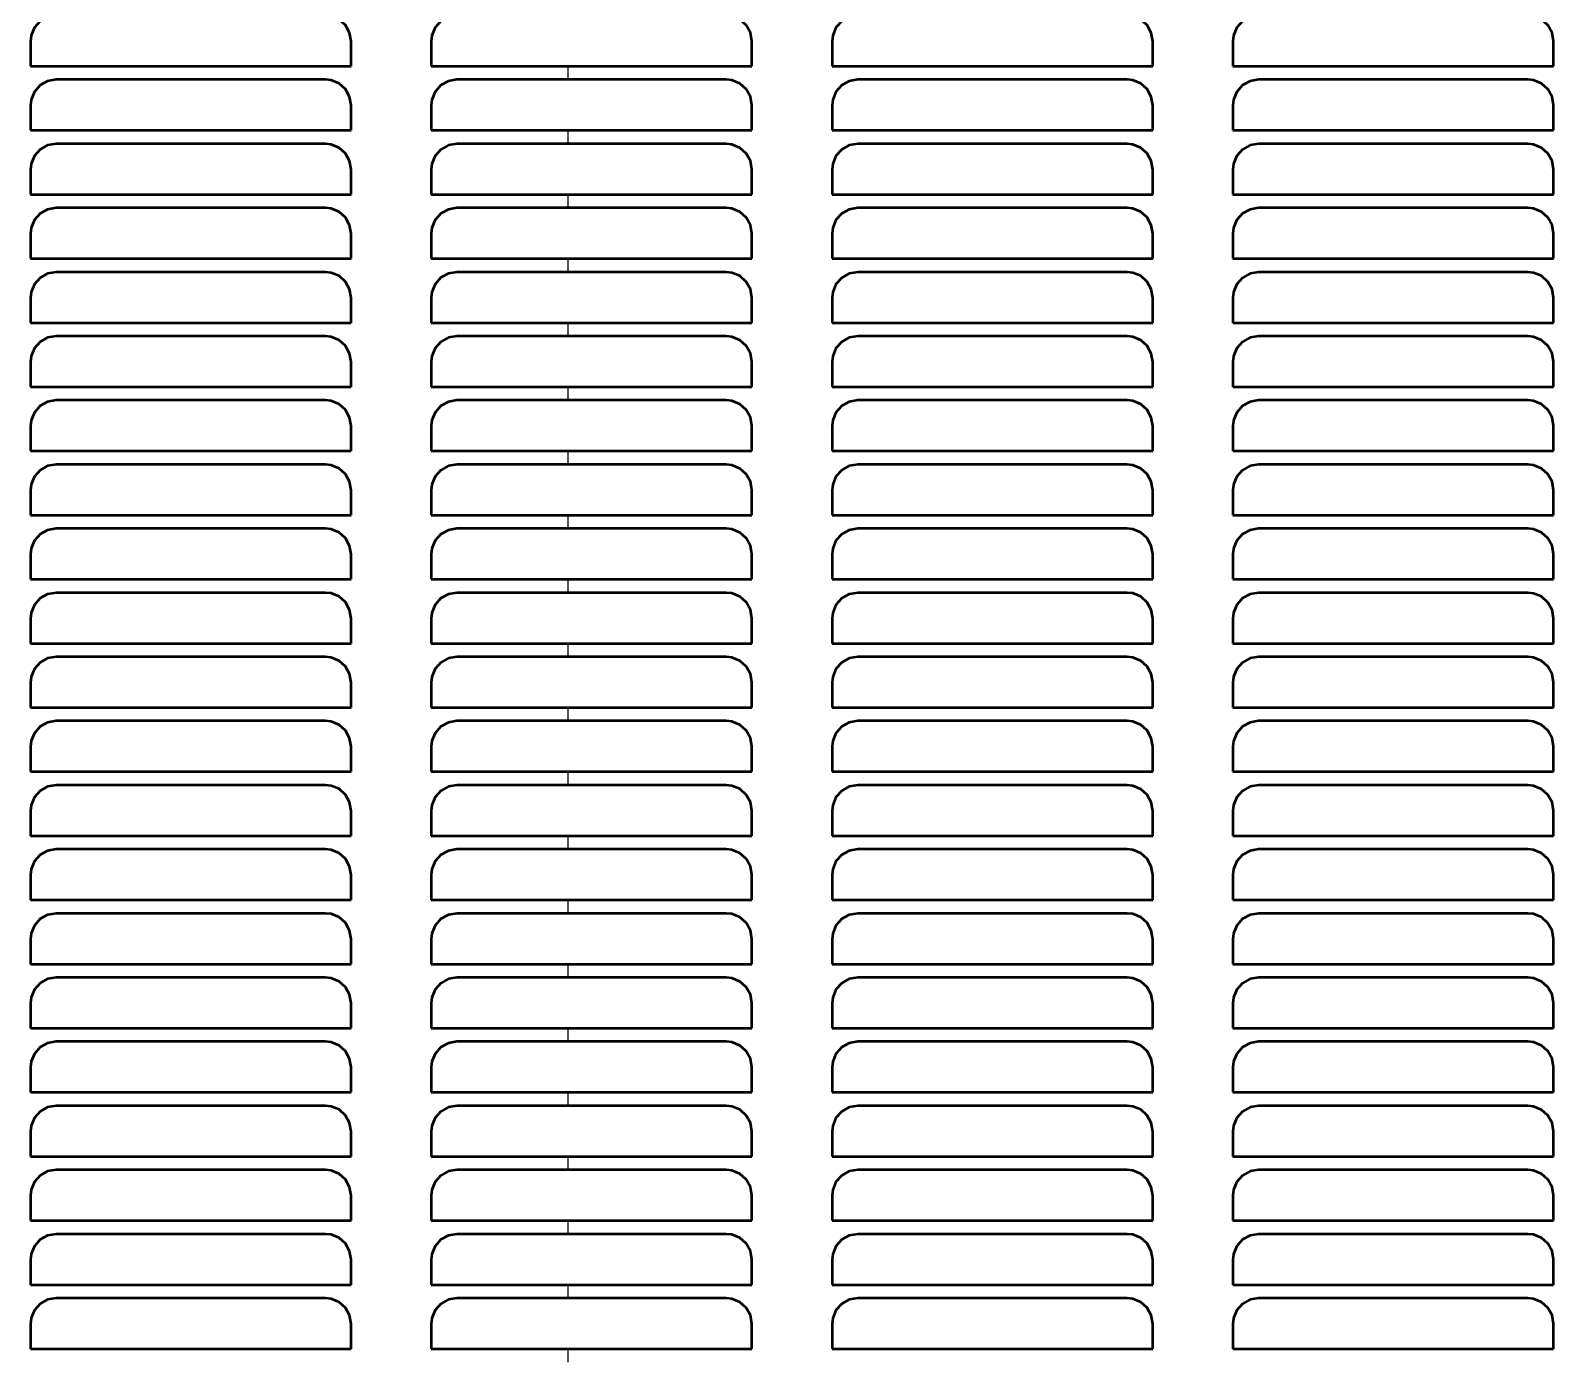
# Model space of a CAD drawing. Header units: inches. Extents: x 0 to 44.8, y 0 to 41.5.
# Drawn here: x 13.81 to 25.69, y 10.3 to 20.63 of the extents above; entities that cross this region are included whole.
import ezdxf

# ---------------------------------------------------------------- set-up
doc = ezdxf.new("R2010")
doc.units = ezdxf.units.IN
doc.header["$MEASUREMENT"] = 0
doc.layers.add('AM_0', color=7, linetype='Continuous', lineweight=50)
doc.layers.add('AM_4', color=3, linetype='Continuous', lineweight=25)

msp = doc.modelspace()

# ---------------------------------------------------------------- linework, layer by layer
at = {"layer": 'AM_0'}
for p, q in [((13.811, 20.55), (13.811, 20.355)), ((16.311, 20.355), (16.311, 20.55)), ((16.936, 20.55), (16.936, 20.355)), ((19.436, 20.355), (19.436, 20.55)), ((20.061, 20.55), (20.061, 20.355)), ((22.561, 20.355), (22.561, 20.55)), ((23.186, 20.55), (23.186, 20.355)), ((25.686, 20.355), (25.686, 20.55)), ((13.811, 20.355), (16.311, 20.355)), ((16.936, 20.355), (19.436, 20.355)), ((20.061, 20.355), (22.561, 20.355)), ((23.186, 20.355), (25.686, 20.355)), ((16.111, 20.25), (14.011, 20.25)), ((19.236, 20.25), (17.136, 20.25)), ((22.361, 20.25), (20.261, 20.25)), ((25.486, 20.25), (23.386, 20.25)), ((13.811, 20.05), (13.811, 19.855)), ((16.311, 19.855), (16.311, 20.05)), ((16.936, 20.05), (16.936, 19.855)), ((19.436, 19.855), (19.436, 20.05)), ((20.061, 20.05), (20.061, 19.855)), ((22.561, 19.855), (22.561, 20.05)), ((23.186, 20.05), (23.186, 19.855)), ((25.686, 19.855), (25.686, 20.05)), ((13.811, 19.855), (16.311, 19.855)), ((16.936, 19.855), (19.436, 19.855)), ((20.061, 19.855), (22.561, 19.855)), ((23.186, 19.855), (25.686, 19.855)), ((16.111, 19.75), (14.011, 19.75)), ((19.236, 19.75), (17.136, 19.75)), ((22.361, 19.75), (20.261, 19.75)), ((25.486, 19.75), (23.386, 19.75)), ((13.811, 19.55), (13.811, 19.355)), ((16.311, 19.355), (16.311, 19.55)), ((16.936, 19.55), (16.936, 19.355)), ((19.436, 19.355), (19.436, 19.55)), ((20.061, 19.55), (20.061, 19.355)), ((22.561, 19.355), (22.561, 19.55)), ((23.186, 19.55), (23.186, 19.355)), ((25.686, 19.355), (25.686, 19.55)), ((13.811, 19.355), (16.311, 19.355)), ((16.111, 19.25), (14.011, 19.25)), ((16.936, 19.355), (19.436, 19.355)), ((19.236, 19.25), (17.136, 19.25)), ((20.061, 19.355), (22.561, 19.355)), ((22.361, 19.25), (20.261, 19.25)), ((23.186, 19.355), (25.686, 19.355)), ((25.486, 19.25), (23.386, 19.25)), ((13.811, 19.05), (13.811, 18.855)), ((16.311, 18.855), (16.311, 19.05)), ((16.936, 19.05), (16.936, 18.855)), ((19.436, 18.855), (19.436, 19.05)), ((20.061, 19.05), (20.061, 18.855)), ((22.561, 18.855), (22.561, 19.05)), ((23.186, 19.05), (23.186, 18.855)), ((25.686, 18.855), (25.686, 19.05)), ((13.811, 18.855), (16.311, 18.855)), ((16.936, 18.855), (19.436, 18.855)), ((20.061, 18.855), (22.561, 18.855)), ((23.186, 18.855), (25.686, 18.855)), ((16.111, 18.75), (14.011, 18.75)), ((19.236, 18.75), (17.136, 18.75)), ((22.361, 18.75), (20.261, 18.75)), ((25.486, 18.75), (23.386, 18.75)), ((13.811, 18.55), (13.811, 18.355)), ((16.311, 18.355), (16.311, 18.55)), ((16.936, 18.55), (16.936, 18.355)), ((19.436, 18.355), (19.436, 18.55)), ((20.061, 18.55), (20.061, 18.355)), ((22.561, 18.355), (22.561, 18.55)), ((23.186, 18.55), (23.186, 18.355)), ((25.686, 18.355), (25.686, 18.55)), ((13.811, 18.355), (16.311, 18.355)), ((16.936, 18.355), (19.436, 18.355)), ((20.061, 18.355), (22.561, 18.355)), ((23.186, 18.355), (25.686, 18.355)), ((16.111, 18.25), (14.011, 18.25)), ((19.236, 18.25), (17.136, 18.25)), ((22.361, 18.25), (20.261, 18.25)), ((25.486, 18.25), (23.386, 18.25)), ((13.811, 18.05), (13.811, 17.855)), ((16.311, 17.855), (16.311, 18.05)), ((16.936, 18.05), (16.936, 17.855)), ((19.436, 17.855), (19.436, 18.05)), ((20.061, 18.05), (20.061, 17.855)), ((22.561, 17.855), (22.561, 18.05)), ((23.186, 18.05), (23.186, 17.855)), ((25.686, 17.855), (25.686, 18.05)), ((13.811, 17.855), (16.311, 17.855)), ((16.936, 17.855), (19.436, 17.855)), ((20.061, 17.855), (22.561, 17.855)), ((23.186, 17.855), (25.686, 17.855)), ((16.111, 17.75), (14.011, 17.75)), ((19.236, 17.75), (17.136, 17.75)), ((22.361, 17.75), (20.261, 17.75)), ((25.486, 17.75), (23.386, 17.75)), ((13.811, 17.55), (13.811, 17.355)), ((16.311, 17.355), (16.311, 17.55)), ((16.936, 17.55), (16.936, 17.355)), ((19.436, 17.355), (19.436, 17.55)), ((20.061, 17.55), (20.061, 17.355)), ((22.561, 17.355), (22.561, 17.55)), ((23.186, 17.55), (23.186, 17.355)), ((25.686, 17.355), (25.686, 17.55)), ((13.811, 17.355), (16.311, 17.355)), ((16.936, 17.355), (19.436, 17.355)), ((20.061, 17.355), (22.561, 17.355)), ((23.186, 17.355), (25.686, 17.355)), ((16.111, 17.25), (14.011, 17.25)), ((19.236, 17.25), (17.136, 17.25)), ((22.361, 17.25), (20.261, 17.25)), ((25.486, 17.25), (23.386, 17.25)), ((13.811, 17.05), (13.811, 16.855)), ((16.311, 16.855), (16.311, 17.05)), ((16.936, 17.05), (16.936, 16.855)), ((19.436, 16.855), (19.436, 17.05)), ((20.061, 17.05), (20.061, 16.855)), ((22.561, 16.855), (22.561, 17.05)), ((23.186, 17.05), (23.186, 16.855)), ((25.686, 16.855), (25.686, 17.05)), ((13.811, 16.855), (16.311, 16.855)), ((16.111, 16.75), (14.011, 16.75)), ((16.936, 16.855), (19.436, 16.855)), ((19.236, 16.75), (17.136, 16.75)), ((20.061, 16.855), (22.561, 16.855)), ((22.361, 16.75), (20.261, 16.75)), ((23.186, 16.855), (25.686, 16.855)), ((25.486, 16.75), (23.386, 16.75)), ((13.811, 16.55), (13.811, 16.355)), ((16.311, 16.355), (16.311, 16.55)), ((16.936, 16.55), (16.936, 16.355)), ((19.436, 16.355), (19.436, 16.55)), ((20.061, 16.55), (20.061, 16.355)), ((22.561, 16.355), (22.561, 16.55)), ((23.186, 16.55), (23.186, 16.355)), ((25.686, 16.355), (25.686, 16.55)), ((13.811, 16.355), (16.311, 16.355)), ((16.936, 16.355), (19.436, 16.355)), ((20.061, 16.355), (22.561, 16.355)), ((23.186, 16.355), (25.686, 16.355)), ((16.111, 16.25), (14.011, 16.25)), ((19.236, 16.25), (17.136, 16.25)), ((22.361, 16.25), (20.261, 16.25)), ((25.486, 16.25), (23.386, 16.25)), ((13.811, 16.05), (13.811, 15.855)), ((16.311, 15.855), (16.311, 16.05)), ((16.936, 16.05), (16.936, 15.855)), ((19.436, 15.855), (19.436, 16.05)), ((20.061, 16.05), (20.061, 15.855)), ((22.561, 15.855), (22.561, 16.05)), ((23.186, 16.05), (23.186, 15.855)), ((25.686, 15.855), (25.686, 16.05)), ((13.811, 15.855), (16.311, 15.855)), ((16.936, 15.855), (19.436, 15.855)), ((20.061, 15.855), (22.561, 15.855)), ((23.186, 15.855), (25.686, 15.855)), ((16.111, 15.75), (14.011, 15.75)), ((19.236, 15.75), (17.136, 15.75)), ((22.361, 15.75), (20.261, 15.75)), ((25.486, 15.75), (23.386, 15.75)), ((13.811, 15.55), (13.811, 15.355)), ((16.311, 15.355), (16.311, 15.55)), ((16.936, 15.55), (16.936, 15.355)), ((19.436, 15.355), (19.436, 15.55)), ((20.061, 15.55), (20.061, 15.355)), ((22.561, 15.355), (22.561, 15.55)), ((23.186, 15.55), (23.186, 15.355)), ((25.686, 15.355), (25.686, 15.55)), ((13.811, 15.355), (16.311, 15.355)), ((16.936, 15.355), (19.436, 15.355)), ((20.061, 15.355), (22.561, 15.355)), ((23.186, 15.355), (25.686, 15.355)), ((16.111, 15.25), (14.011, 15.25)), ((19.236, 15.25), (17.136, 15.25)), ((22.361, 15.25), (20.261, 15.25)), ((25.486, 15.25), (23.386, 15.25)), ((13.811, 15.05), (13.811, 14.855)), ((16.311, 14.855), (16.311, 15.05)), ((16.936, 15.05), (16.936, 14.855)), ((19.436, 14.855), (19.436, 15.05)), ((20.061, 15.05), (20.061, 14.855)), ((22.561, 14.855), (22.561, 15.05)), ((23.186, 15.05), (23.186, 14.855)), ((25.686, 14.855), (25.686, 15.05)), ((13.811, 14.855), (16.311, 14.855)), ((16.936, 14.855), (19.436, 14.855)), ((20.061, 14.855), (22.561, 14.855)), ((23.186, 14.855), (25.686, 14.855)), ((16.111, 14.75), (14.011, 14.75)), ((19.236, 14.75), (17.136, 14.75)), ((22.361, 14.75), (20.261, 14.75)), ((25.486, 14.75), (23.386, 14.75)), ((13.811, 14.55), (13.811, 14.355)), ((16.311, 14.355), (16.311, 14.55)), ((16.936, 14.55), (16.936, 14.355)), ((19.436, 14.355), (19.436, 14.55)), ((20.061, 14.55), (20.061, 14.355)), ((22.561, 14.355), (22.561, 14.55)), ((23.186, 14.55), (23.186, 14.355)), ((25.686, 14.355), (25.686, 14.55)), ((13.811, 14.355), (16.311, 14.355)), ((16.111, 14.25), (14.011, 14.25)), ((16.936, 14.355), (19.436, 14.355)), ((19.236, 14.25), (17.136, 14.25)), ((20.061, 14.355), (22.561, 14.355)), ((22.361, 14.25), (20.261, 14.25)), ((23.186, 14.355), (25.686, 14.355)), ((25.486, 14.25), (23.386, 14.25)), ((13.811, 14.05), (13.811, 13.855)), ((16.311, 13.855), (16.311, 14.05)), ((16.936, 14.05), (16.936, 13.855)), ((19.436, 13.855), (19.436, 14.05)), ((20.061, 14.05), (20.061, 13.855)), ((22.561, 13.855), (22.561, 14.05)), ((23.186, 14.05), (23.186, 13.855)), ((25.686, 13.855), (25.686, 14.05)), ((13.811, 13.855), (16.311, 13.855)), ((16.936, 13.855), (19.436, 13.855)), ((20.061, 13.855), (22.561, 13.855)), ((23.186, 13.855), (25.686, 13.855)), ((16.111, 13.75), (14.011, 13.75)), ((19.236, 13.75), (17.136, 13.75)), ((22.361, 13.75), (20.261, 13.75)), ((25.486, 13.75), (23.386, 13.75)), ((13.811, 13.55), (13.811, 13.355)), ((16.311, 13.355), (16.311, 13.55)), ((16.936, 13.55), (16.936, 13.355)), ((19.436, 13.355), (19.436, 13.55)), ((20.061, 13.55), (20.061, 13.355)), ((22.561, 13.355), (22.561, 13.55)), ((23.186, 13.55), (23.186, 13.355)), ((25.686, 13.355), (25.686, 13.55)), ((13.811, 13.355), (16.311, 13.355)), ((16.936, 13.355), (19.436, 13.355)), ((20.061, 13.355), (22.561, 13.355)), ((23.186, 13.355), (25.686, 13.355)), ((16.111, 13.25), (14.011, 13.25)), ((19.236, 13.25), (17.136, 13.25)), ((22.361, 13.25), (20.261, 13.25)), ((25.486, 13.25), (23.386, 13.25)), ((13.811, 13.05), (13.811, 12.855)), ((16.311, 12.855), (16.311, 13.05)), ((16.936, 13.05), (16.936, 12.855)), ((19.436, 12.855), (19.436, 13.05)), ((20.061, 13.05), (20.061, 12.855)), ((22.561, 12.855), (22.561, 13.05)), ((23.186, 13.05), (23.186, 12.855)), ((25.686, 12.855), (25.686, 13.05)), ((13.811, 12.855), (16.311, 12.855)), ((16.936, 12.855), (19.436, 12.855)), ((20.061, 12.855), (22.561, 12.855)), ((23.186, 12.855), (25.686, 12.855)), ((16.111, 12.75), (14.011, 12.75)), ((19.236, 12.75), (17.136, 12.75)), ((22.361, 12.75), (20.261, 12.75)), ((25.486, 12.75), (23.386, 12.75)), ((13.811, 12.55), (13.811, 12.355)), ((16.311, 12.355), (16.311, 12.55)), ((16.936, 12.55), (16.936, 12.355)), ((19.436, 12.355), (19.436, 12.55)), ((20.061, 12.55), (20.061, 12.355)), ((22.561, 12.355), (22.561, 12.55)), ((23.186, 12.55), (23.186, 12.355)), ((25.686, 12.355), (25.686, 12.55)), ((13.811, 12.355), (16.311, 12.355)), ((16.936, 12.355), (19.436, 12.355)), ((20.061, 12.355), (22.561, 12.355)), ((23.186, 12.355), (25.686, 12.355)), ((16.111, 12.25), (14.011, 12.25)), ((19.236, 12.25), (17.136, 12.25)), ((22.361, 12.25), (20.261, 12.25)), ((25.486, 12.25), (23.386, 12.25)), ((13.811, 12.05), (13.811, 11.855)), ((16.311, 11.855), (16.311, 12.05)), ((16.936, 12.05), (16.936, 11.855)), ((19.436, 11.855), (19.436, 12.05)), ((20.061, 12.05), (20.061, 11.855)), ((22.561, 11.855), (22.561, 12.05)), ((23.186, 12.05), (23.186, 11.855)), ((25.686, 11.855), (25.686, 12.05)), ((13.811, 11.855), (16.311, 11.855)), ((16.936, 11.855), (19.436, 11.855)), ((20.061, 11.855), (22.561, 11.855)), ((23.186, 11.855), (25.686, 11.855)), ((16.111, 11.75), (14.011, 11.75)), ((19.236, 11.75), (17.136, 11.75)), ((22.361, 11.75), (20.261, 11.75)), ((25.486, 11.75), (23.386, 11.75)), ((13.811, 11.55), (13.811, 11.355)), ((16.311, 11.355), (16.311, 11.55)), ((16.936, 11.55), (16.936, 11.355)), ((19.436, 11.355), (19.436, 11.55)), ((20.061, 11.55), (20.061, 11.355)), ((22.561, 11.355), (22.561, 11.55)), ((23.186, 11.55), (23.186, 11.355)), ((25.686, 11.355), (25.686, 11.55)), ((13.811, 11.355), (16.311, 11.355)), ((16.936, 11.355), (19.436, 11.355)), ((20.061, 11.355), (22.561, 11.355)), ((23.186, 11.355), (25.686, 11.355)), ((16.111, 11.25), (14.011, 11.25)), ((19.236, 11.25), (17.136, 11.25)), ((22.361, 11.25), (20.261, 11.25)), ((25.486, 11.25), (23.386, 11.25)), ((13.811, 11.05), (13.811, 10.855)), ((16.311, 10.855), (16.311, 11.05)), ((16.936, 11.05), (16.936, 10.855)), ((19.436, 10.855), (19.436, 11.05)), ((20.061, 11.05), (20.061, 10.855)), ((22.561, 10.855), (22.561, 11.05)), ((23.186, 11.05), (23.186, 10.855)), ((25.686, 10.855), (25.686, 11.05)), ((13.811, 10.855), (16.311, 10.855)), ((16.936, 10.855), (19.436, 10.855)), ((20.061, 10.855), (22.561, 10.855)), ((23.186, 10.855), (25.686, 10.855)), ((16.111, 10.75), (14.011, 10.75)), ((19.236, 10.75), (17.136, 10.75)), ((22.361, 10.75), (20.261, 10.75)), ((25.486, 10.75), (23.386, 10.75)), ((13.811, 10.55), (13.811, 10.355)), ((16.311, 10.355), (16.311, 10.55)), ((16.936, 10.55), (16.936, 10.355)), ((19.436, 10.355), (19.436, 10.55)), ((20.061, 10.55), (20.061, 10.355)), ((22.561, 10.355), (22.561, 10.55)), ((23.186, 10.55), (23.186, 10.355)), ((25.686, 10.355), (25.686, 10.55)), ((13.811, 10.355), (16.311, 10.355)), ((16.936, 10.355), (19.436, 10.355)), ((20.061, 10.355), (22.561, 10.355)), ((23.186, 10.355), (25.686, 10.355))]:
    msp.add_line(p, q, dxfattribs=at)
for points in [[(14.011, 20.75), (13.94477, 20.73872), (13.88601, 20.70613), (13.84135, 20.65593), (13.81585, 20.59379), (13.811, 20.55)], [(16.311, 20.55), (16.29973, 20.6162), (16.26718, 20.67493), (16.21703, 20.71958), (16.15492, 20.74512), (16.111, 20.75)], [(17.136, 20.75), (17.0698, 20.73873), (17.01106, 20.70617), (16.96641, 20.65601), (16.94088, 20.5939), (16.936, 20.55)], [(19.436, 20.55), (19.42473, 20.6162), (19.39218, 20.67493), (19.34203, 20.71958), (19.27992, 20.74512), (19.236, 20.75)], [(20.261, 20.75), (20.19479, 20.73872), (20.13605, 20.70616), (20.09139, 20.65599), (20.06587, 20.59387), (20.061, 20.55)], [(22.561, 20.55), (22.54974, 20.61617), (22.51723, 20.67487), (22.46712, 20.71952), (22.40504, 20.74509), (22.361, 20.75)], [(23.386, 20.75), (23.31975, 20.73871), (23.26097, 20.7061), (23.21632, 20.65587), (23.19084, 20.59372), (23.186, 20.55)], [(25.686, 20.55), (25.67476, 20.6161), (25.64233, 20.67474), (25.59233, 20.71939), (25.53029, 20.74503), (25.486, 20.75)], [(14.011, 20.25), (13.94477, 20.23872), (13.88601, 20.20613), (13.84135, 20.15593), (13.81585, 20.09379), (13.811, 20.05)], [(16.311, 20.05), (16.29973, 20.1162), (16.26718, 20.17493), (16.21703, 20.21958), (16.15492, 20.24512), (16.111, 20.25)], [(17.136, 20.25), (17.0698, 20.23873), (17.01106, 20.20617), (16.96641, 20.15601), (16.94088, 20.0939), (16.936, 20.05)], [(19.436, 20.05), (19.42473, 20.1162), (19.39218, 20.17493), (19.34203, 20.21958), (19.27992, 20.24512), (19.236, 20.25)], [(20.261, 20.25), (20.19479, 20.23872), (20.13605, 20.20616), (20.09139, 20.15599), (20.06587, 20.09387), (20.061, 20.05)], [(22.561, 20.05), (22.54974, 20.11617), (22.51723, 20.17487), (22.46712, 20.21952), (22.40504, 20.24509), (22.361, 20.25)], [(23.386, 20.25), (23.31975, 20.23871), (23.26097, 20.2061), (23.21632, 20.15587), (23.19084, 20.09372), (23.186, 20.05)], [(25.686, 20.05), (25.67476, 20.1161), (25.64233, 20.17474), (25.59233, 20.21939), (25.53029, 20.24503), (25.486, 20.25)], [(14.011, 19.75), (13.94477, 19.73872), (13.88601, 19.70613), (13.84135, 19.65593), (13.81585, 19.59379), (13.811, 19.55)], [(16.311, 19.55), (16.29973, 19.6162), (16.26718, 19.67493), (16.21703, 19.71958), (16.15492, 19.74512), (16.111, 19.75)], [(17.136, 19.75), (17.0698, 19.73873), (17.01106, 19.70617), (16.96641, 19.65601), (16.94088, 19.5939), (16.936, 19.55)], [(19.436, 19.55), (19.42473, 19.6162), (19.39218, 19.67493), (19.34203, 19.71958), (19.27992, 19.74512), (19.236, 19.75)], [(20.261, 19.75), (20.19479, 19.73872), (20.13605, 19.70616), (20.09139, 19.65599), (20.06587, 19.59387), (20.061, 19.55)], [(22.561, 19.55), (22.54974, 19.61617), (22.51723, 19.67487), (22.46712, 19.71952), (22.40504, 19.74509), (22.361, 19.75)], [(23.386, 19.75), (23.31975, 19.73871), (23.26097, 19.7061), (23.21632, 19.65587), (23.19084, 19.59372), (23.186, 19.55)], [(25.686, 19.55), (25.67476, 19.6161), (25.64233, 19.67474), (25.59233, 19.71939), (25.53029, 19.74503), (25.486, 19.75)], [(14.011, 19.25), (13.94477, 19.23872), (13.88601, 19.20613), (13.84135, 19.15593), (13.81585, 19.09379), (13.811, 19.05)], [(16.311, 19.05), (16.29973, 19.1162), (16.26718, 19.17493), (16.21703, 19.21958), (16.15492, 19.24512), (16.111, 19.25)], [(17.136, 19.25), (17.0698, 19.23873), (17.01106, 19.20617), (16.96641, 19.15601), (16.94088, 19.0939), (16.936, 19.05)], [(19.436, 19.05), (19.42473, 19.1162), (19.39218, 19.17493), (19.34203, 19.21958), (19.27992, 19.24512), (19.236, 19.25)], [(20.261, 19.25), (20.19479, 19.23872), (20.13605, 19.20616), (20.09139, 19.15599), (20.06587, 19.09387), (20.061, 19.05)], [(22.561, 19.05), (22.54974, 19.11617), (22.51723, 19.17487), (22.46712, 19.21952), (22.40504, 19.24509), (22.361, 19.25)], [(23.386, 19.25), (23.31975, 19.23871), (23.26097, 19.2061), (23.21632, 19.15587), (23.19084, 19.09372), (23.186, 19.05)], [(25.686, 19.05), (25.67476, 19.1161), (25.64233, 19.17474), (25.59233, 19.21939), (25.53029, 19.24503), (25.486, 19.25)], [(14.011, 18.75), (13.94477, 18.73872), (13.88601, 18.70613), (13.84135, 18.65593), (13.81585, 18.59379), (13.811, 18.55)], [(16.311, 18.55), (16.29973, 18.6162), (16.26718, 18.67493), (16.21703, 18.71958), (16.15492, 18.74512), (16.111, 18.75)], [(17.136, 18.75), (17.0698, 18.73873), (17.01106, 18.70617), (16.96641, 18.65601), (16.94088, 18.5939), (16.936, 18.55)], [(19.436, 18.55), (19.42473, 18.6162), (19.39218, 18.67493), (19.34203, 18.71958), (19.27992, 18.74512), (19.236, 18.75)], [(20.261, 18.75), (20.19479, 18.73872), (20.13605, 18.70616), (20.09139, 18.65599), (20.06587, 18.59387), (20.061, 18.55)], [(22.561, 18.55), (22.54974, 18.61617), (22.51723, 18.67487), (22.46712, 18.71952), (22.40504, 18.74509), (22.361, 18.75)], [(23.386, 18.75), (23.31975, 18.73871), (23.26097, 18.7061), (23.21632, 18.65587), (23.19084, 18.59372), (23.186, 18.55)], [(25.686, 18.55), (25.67476, 18.6161), (25.64233, 18.67474), (25.59233, 18.71939), (25.53029, 18.74503), (25.486, 18.75)], [(14.011, 18.25), (13.94477, 18.23872), (13.88601, 18.20613), (13.84135, 18.15593), (13.81585, 18.09379), (13.811, 18.05)], [(16.311, 18.05), (16.29973, 18.1162), (16.26718, 18.17493), (16.21703, 18.21958), (16.15492, 18.24512), (16.111, 18.25)], [(17.136, 18.25), (17.0698, 18.23873), (17.01106, 18.20617), (16.96641, 18.15601), (16.94088, 18.0939), (16.936, 18.05)], [(19.436, 18.05), (19.42473, 18.1162), (19.39218, 18.17493), (19.34203, 18.21958), (19.27992, 18.24512), (19.236, 18.25)], [(20.261, 18.25), (20.19479, 18.23872), (20.13605, 18.20616), (20.09139, 18.15599), (20.06587, 18.09387), (20.061, 18.05)], [(22.561, 18.05), (22.54974, 18.11617), (22.51723, 18.17487), (22.46712, 18.21952), (22.40504, 18.24509), (22.361, 18.25)], [(23.386, 18.25), (23.31975, 18.23871), (23.26097, 18.2061), (23.21632, 18.15587), (23.19084, 18.09372), (23.186, 18.05)], [(25.686, 18.05), (25.67476, 18.1161), (25.64233, 18.17474), (25.59233, 18.21939), (25.53029, 18.24503), (25.486, 18.25)], [(14.011, 17.75), (13.94477, 17.73872), (13.88601, 17.70613), (13.84135, 17.65593), (13.81585, 17.59379), (13.811, 17.55)], [(16.311, 17.55), (16.29973, 17.6162), (16.26718, 17.67493), (16.21703, 17.71958), (16.15492, 17.74512), (16.111, 17.75)], [(17.136, 17.75), (17.0698, 17.73873), (17.01106, 17.70617), (16.96641, 17.65601), (16.94088, 17.5939), (16.936, 17.55)], [(19.436, 17.55), (19.42473, 17.6162), (19.39218, 17.67493), (19.34203, 17.71958), (19.27992, 17.74512), (19.236, 17.75)], [(20.261, 17.75), (20.19479, 17.73872), (20.13605, 17.70616), (20.09139, 17.65599), (20.06587, 17.59387), (20.061, 17.55)], [(22.561, 17.55), (22.54974, 17.61617), (22.51723, 17.67487), (22.46712, 17.71952), (22.40504, 17.74509), (22.361, 17.75)], [(23.386, 17.75), (23.31975, 17.73871), (23.26097, 17.7061), (23.21632, 17.65587), (23.19084, 17.59372), (23.186, 17.55)], [(25.686, 17.55), (25.67476, 17.6161), (25.64233, 17.67474), (25.59233, 17.71939), (25.53029, 17.74503), (25.486, 17.75)], [(14.011, 17.25), (13.94477, 17.23872), (13.88601, 17.20613), (13.84135, 17.15593), (13.81585, 17.09379), (13.811, 17.05)], [(16.311, 17.05), (16.29973, 17.1162), (16.26718, 17.17493), (16.21703, 17.21958), (16.15492, 17.24512), (16.111, 17.25)], [(17.136, 17.25), (17.0698, 17.23873), (17.01106, 17.20617), (16.96641, 17.15601), (16.94088, 17.0939), (16.936, 17.05)], [(19.436, 17.05), (19.42473, 17.1162), (19.39218, 17.17493), (19.34203, 17.21958), (19.27992, 17.24512), (19.236, 17.25)], [(20.261, 17.25), (20.19479, 17.23872), (20.13605, 17.20616), (20.09139, 17.15599), (20.06587, 17.09387), (20.061, 17.05)], [(22.561, 17.05), (22.54974, 17.11617), (22.51723, 17.17487), (22.46712, 17.21952), (22.40504, 17.24509), (22.361, 17.25)], [(23.386, 17.25), (23.31975, 17.23871), (23.26097, 17.2061), (23.21632, 17.15587), (23.19084, 17.09372), (23.186, 17.05)], [(25.686, 17.05), (25.67476, 17.1161), (25.64233, 17.17474), (25.59233, 17.21939), (25.53029, 17.24503), (25.486, 17.25)], [(14.011, 16.75), (13.94477, 16.73872), (13.88601, 16.70613), (13.84135, 16.65593), (13.81585, 16.59379), (13.811, 16.55)], [(16.311, 16.55), (16.29973, 16.6162), (16.26718, 16.67493), (16.21703, 16.71958), (16.15492, 16.74512), (16.111, 16.75)], [(17.136, 16.75), (17.0698, 16.73873), (17.01106, 16.70617), (16.96641, 16.65601), (16.94088, 16.5939), (16.936, 16.55)], [(19.436, 16.55), (19.42473, 16.6162), (19.39218, 16.67493), (19.34203, 16.71958), (19.27992, 16.74512), (19.236, 16.75)], [(20.261, 16.75), (20.19479, 16.73872), (20.13605, 16.70616), (20.09139, 16.65599), (20.06587, 16.59387), (20.061, 16.55)], [(22.561, 16.55), (22.54974, 16.61617), (22.51723, 16.67487), (22.46712, 16.71952), (22.40504, 16.74509), (22.361, 16.75)], [(23.386, 16.75), (23.31975, 16.73871), (23.26097, 16.7061), (23.21632, 16.65587), (23.19084, 16.59372), (23.186, 16.55)], [(25.686, 16.55), (25.67476, 16.6161), (25.64233, 16.67474), (25.59233, 16.71939), (25.53029, 16.74503), (25.486, 16.75)], [(14.011, 16.25), (13.94477, 16.23872), (13.88601, 16.20613), (13.84135, 16.15593), (13.81585, 16.09379), (13.811, 16.05)], [(16.311, 16.05), (16.29973, 16.1162), (16.26718, 16.17493), (16.21703, 16.21958), (16.15492, 16.24512), (16.111, 16.25)], [(17.136, 16.25), (17.0698, 16.23873), (17.01106, 16.20617), (16.96641, 16.15601), (16.94088, 16.0939), (16.936, 16.05)], [(19.436, 16.05), (19.42473, 16.1162), (19.39218, 16.17493), (19.34203, 16.21958), (19.27992, 16.24512), (19.236, 16.25)], [(20.261, 16.25), (20.19479, 16.23872), (20.13605, 16.20616), (20.09139, 16.15599), (20.06587, 16.09387), (20.061, 16.05)], [(22.561, 16.05), (22.54974, 16.11617), (22.51723, 16.17487), (22.46712, 16.21952), (22.40504, 16.24509), (22.361, 16.25)], [(23.386, 16.25), (23.31975, 16.23871), (23.26097, 16.2061), (23.21632, 16.15587), (23.19084, 16.09372), (23.186, 16.05)], [(25.686, 16.05), (25.67476, 16.1161), (25.64233, 16.17474), (25.59233, 16.21939), (25.53029, 16.24503), (25.486, 16.25)], [(14.011, 15.75), (13.94477, 15.73872), (13.88601, 15.70613), (13.84135, 15.65593), (13.81585, 15.59379), (13.811, 15.55)], [(16.311, 15.55), (16.29973, 15.6162), (16.26718, 15.67493), (16.21703, 15.71958), (16.15492, 15.74512), (16.111, 15.75)], [(17.136, 15.75), (17.0698, 15.73873), (17.01106, 15.70617), (16.96641, 15.65601), (16.94088, 15.5939), (16.936, 15.55)], [(19.436, 15.55), (19.42473, 15.6162), (19.39218, 15.67493), (19.34203, 15.71958), (19.27992, 15.74512), (19.236, 15.75)], [(20.261, 15.75), (20.19479, 15.73872), (20.13605, 15.70616), (20.09139, 15.65599), (20.06587, 15.59387), (20.061, 15.55)], [(22.561, 15.55), (22.54974, 15.61617), (22.51723, 15.67487), (22.46712, 15.71952), (22.40504, 15.74509), (22.361, 15.75)], [(23.386, 15.75), (23.31975, 15.73871), (23.26097, 15.7061), (23.21632, 15.65587), (23.19084, 15.59372), (23.186, 15.55)], [(25.686, 15.55), (25.67476, 15.6161), (25.64233, 15.67474), (25.59233, 15.71939), (25.53029, 15.74503), (25.486, 15.75)], [(14.011, 15.25), (13.94477, 15.23872), (13.88601, 15.20613), (13.84135, 15.15593), (13.81585, 15.09379), (13.811, 15.05)], [(16.311, 15.05), (16.29973, 15.1162), (16.26718, 15.17493), (16.21703, 15.21958), (16.15492, 15.24512), (16.111, 15.25)], [(17.136, 15.25), (17.0698, 15.23873), (17.01106, 15.20617), (16.96641, 15.15601), (16.94088, 15.0939), (16.936, 15.05)], [(19.436, 15.05), (19.42473, 15.1162), (19.39218, 15.17493), (19.34203, 15.21958), (19.27992, 15.24512), (19.236, 15.25)], [(20.261, 15.25), (20.19479, 15.23872), (20.13605, 15.20616), (20.09139, 15.15599), (20.06587, 15.09387), (20.061, 15.05)], [(22.561, 15.05), (22.54974, 15.11617), (22.51723, 15.17487), (22.46712, 15.21952), (22.40504, 15.24509), (22.361, 15.25)], [(23.386, 15.25), (23.31975, 15.23871), (23.26097, 15.2061), (23.21632, 15.15587), (23.19084, 15.09372), (23.186, 15.05)], [(25.686, 15.05), (25.67476, 15.1161), (25.64233, 15.17474), (25.59233, 15.21939), (25.53029, 15.24503), (25.486, 15.25)], [(14.011, 14.75), (13.94477, 14.73872), (13.88601, 14.70613), (13.84135, 14.65593), (13.81585, 14.59379), (13.811, 14.55)], [(16.311, 14.55), (16.29973, 14.6162), (16.26718, 14.67493), (16.21703, 14.71958), (16.15492, 14.74512), (16.111, 14.75)], [(17.136, 14.75), (17.0698, 14.73873), (17.01106, 14.70617), (16.96641, 14.65601), (16.94088, 14.5939), (16.936, 14.55)], [(19.436, 14.55), (19.42473, 14.6162), (19.39218, 14.67493), (19.34203, 14.71958), (19.27992, 14.74512), (19.236, 14.75)], [(20.261, 14.75), (20.19479, 14.73872), (20.13605, 14.70616), (20.09139, 14.65599), (20.06587, 14.59387), (20.061, 14.55)], [(22.561, 14.55), (22.54974, 14.61617), (22.51723, 14.67487), (22.46712, 14.71952), (22.40504, 14.74509), (22.361, 14.75)], [(23.386, 14.75), (23.31975, 14.73871), (23.26097, 14.7061), (23.21632, 14.65587), (23.19084, 14.59372), (23.186, 14.55)], [(25.686, 14.55), (25.67476, 14.6161), (25.64233, 14.67474), (25.59233, 14.71939), (25.53029, 14.74503), (25.486, 14.75)], [(14.011, 14.25), (13.94477, 14.23872), (13.88601, 14.20613), (13.84135, 14.15593), (13.81585, 14.09379), (13.811, 14.05)], [(16.311, 14.05), (16.29973, 14.1162), (16.26718, 14.17493), (16.21703, 14.21958), (16.15492, 14.24512), (16.111, 14.25)], [(17.136, 14.25), (17.0698, 14.23873), (17.01106, 14.20617), (16.96641, 14.15601), (16.94088, 14.0939), (16.936, 14.05)], [(19.436, 14.05), (19.42473, 14.1162), (19.39218, 14.17493), (19.34203, 14.21958), (19.27992, 14.24512), (19.236, 14.25)], [(20.261, 14.25), (20.19479, 14.23872), (20.13605, 14.20616), (20.09139, 14.15599), (20.06587, 14.09387), (20.061, 14.05)], [(22.561, 14.05), (22.54974, 14.11617), (22.51723, 14.17487), (22.46712, 14.21952), (22.40504, 14.24509), (22.361, 14.25)], [(23.386, 14.25), (23.31975, 14.23871), (23.26097, 14.2061), (23.21632, 14.15587), (23.19084, 14.09372), (23.186, 14.05)], [(25.686, 14.05), (25.67476, 14.1161), (25.64233, 14.17474), (25.59233, 14.21939), (25.53029, 14.24503), (25.486, 14.25)], [(14.011, 13.75), (13.94477, 13.73872), (13.88601, 13.70613), (13.84135, 13.65593), (13.81585, 13.59379), (13.811, 13.55)], [(16.311, 13.55), (16.29973, 13.6162), (16.26718, 13.67493), (16.21703, 13.71958), (16.15492, 13.74512), (16.111, 13.75)], [(17.136, 13.75), (17.0698, 13.73873), (17.01106, 13.70617), (16.96641, 13.65601), (16.94088, 13.5939), (16.936, 13.55)], [(19.436, 13.55), (19.42473, 13.6162), (19.39218, 13.67493), (19.34203, 13.71958), (19.27992, 13.74512), (19.236, 13.75)], [(20.261, 13.75), (20.19479, 13.73872), (20.13605, 13.70616), (20.09139, 13.65599), (20.06587, 13.59387), (20.061, 13.55)], [(22.561, 13.55), (22.54974, 13.61617), (22.51723, 13.67487), (22.46712, 13.71952), (22.40504, 13.74509), (22.361, 13.75)], [(23.386, 13.75), (23.31975, 13.73871), (23.26097, 13.7061), (23.21632, 13.65587), (23.19084, 13.59372), (23.186, 13.55)], [(25.686, 13.55), (25.67476, 13.6161), (25.64233, 13.67474), (25.59233, 13.71939), (25.53029, 13.74503), (25.486, 13.75)], [(14.011, 13.25), (13.94477, 13.23872), (13.88601, 13.20613), (13.84135, 13.15593), (13.81585, 13.09379), (13.811, 13.05)], [(16.311, 13.05), (16.29973, 13.1162), (16.26718, 13.17493), (16.21703, 13.21958), (16.15492, 13.24512), (16.111, 13.25)], [(17.136, 13.25), (17.0698, 13.23873), (17.01106, 13.20617), (16.96641, 13.15601), (16.94088, 13.0939), (16.936, 13.05)], [(19.436, 13.05), (19.42473, 13.1162), (19.39218, 13.17493), (19.34203, 13.21958), (19.27992, 13.24512), (19.236, 13.25)], [(20.261, 13.25), (20.19479, 13.23872), (20.13605, 13.20616), (20.09139, 13.15599), (20.06587, 13.09387), (20.061, 13.05)], [(22.561, 13.05), (22.54974, 13.11617), (22.51723, 13.17487), (22.46712, 13.21952), (22.40504, 13.24509), (22.361, 13.25)], [(23.386, 13.25), (23.31975, 13.23871), (23.26097, 13.2061), (23.21632, 13.15587), (23.19084, 13.09372), (23.186, 13.05)], [(25.686, 13.05), (25.67476, 13.1161), (25.64233, 13.17474), (25.59233, 13.21939), (25.53029, 13.24503), (25.486, 13.25)], [(14.011, 12.75), (13.94477, 12.73872), (13.88601, 12.70613), (13.84135, 12.65593), (13.81585, 12.59379), (13.811, 12.55)], [(16.311, 12.55), (16.29973, 12.6162), (16.26718, 12.67493), (16.21703, 12.71958), (16.15492, 12.74512), (16.111, 12.75)], [(17.136, 12.75), (17.0698, 12.73873), (17.01106, 12.70617), (16.96641, 12.65601), (16.94088, 12.5939), (16.936, 12.55)], [(19.436, 12.55), (19.42473, 12.6162), (19.39218, 12.67493), (19.34203, 12.71958), (19.27992, 12.74512), (19.236, 12.75)], [(20.261, 12.75), (20.19479, 12.73872), (20.13605, 12.70616), (20.09139, 12.65599), (20.06587, 12.59387), (20.061, 12.55)], [(22.561, 12.55), (22.54974, 12.61617), (22.51723, 12.67487), (22.46712, 12.71952), (22.40504, 12.74509), (22.361, 12.75)], [(23.386, 12.75), (23.31975, 12.73871), (23.26097, 12.7061), (23.21632, 12.65587), (23.19084, 12.59372), (23.186, 12.55)], [(25.686, 12.55), (25.67476, 12.6161), (25.64233, 12.67474), (25.59233, 12.71939), (25.53029, 12.74503), (25.486, 12.75)], [(14.011, 12.25), (13.94477, 12.23872), (13.88601, 12.20613), (13.84135, 12.15593), (13.81585, 12.09379), (13.811, 12.05)], [(16.311, 12.05), (16.29973, 12.1162), (16.26718, 12.17493), (16.21703, 12.21958), (16.15492, 12.24512), (16.111, 12.25)], [(17.136, 12.25), (17.0698, 12.23873), (17.01106, 12.20617), (16.96641, 12.15601), (16.94088, 12.0939), (16.936, 12.05)], [(19.436, 12.05), (19.42473, 12.1162), (19.39218, 12.17493), (19.34203, 12.21958), (19.27992, 12.24512), (19.236, 12.25)], [(20.261, 12.25), (20.19479, 12.23872), (20.13605, 12.20616), (20.09139, 12.15599), (20.06587, 12.09387), (20.061, 12.05)], [(22.561, 12.05), (22.54974, 12.11617), (22.51723, 12.17487), (22.46712, 12.21952), (22.40504, 12.24509), (22.361, 12.25)], [(23.386, 12.25), (23.31975, 12.23871), (23.26097, 12.2061), (23.21632, 12.15587), (23.19084, 12.09372), (23.186, 12.05)], [(25.686, 12.05), (25.67476, 12.1161), (25.64233, 12.17474), (25.59233, 12.21939), (25.53029, 12.24503), (25.486, 12.25)], [(14.011, 11.75), (13.94477, 11.73872), (13.88601, 11.70613), (13.84135, 11.65593), (13.81585, 11.59379), (13.811, 11.55)], [(16.311, 11.55), (16.29973, 11.6162), (16.26718, 11.67493), (16.21703, 11.71958), (16.15492, 11.74512), (16.111, 11.75)], [(17.136, 11.75), (17.0698, 11.73873), (17.01106, 11.70617), (16.96641, 11.65601), (16.94088, 11.5939), (16.936, 11.55)], [(19.436, 11.55), (19.42473, 11.6162), (19.39218, 11.67493), (19.34203, 11.71958), (19.27992, 11.74512), (19.236, 11.75)], [(20.261, 11.75), (20.19479, 11.73872), (20.13605, 11.70616), (20.09139, 11.65599), (20.06587, 11.59387), (20.061, 11.55)], [(22.561, 11.55), (22.54974, 11.61617), (22.51723, 11.67487), (22.46712, 11.71952), (22.40504, 11.74509), (22.361, 11.75)], [(23.386, 11.75), (23.31975, 11.73871), (23.26097, 11.7061), (23.21632, 11.65587), (23.19084, 11.59372), (23.186, 11.55)], [(25.686, 11.55), (25.67476, 11.6161), (25.64233, 11.67474), (25.59233, 11.71939), (25.53029, 11.74503), (25.486, 11.75)], [(14.011, 11.25), (13.94477, 11.23872), (13.88601, 11.20613), (13.84135, 11.15593), (13.81585, 11.09379), (13.811, 11.05)], [(16.311, 11.05), (16.29973, 11.1162), (16.26718, 11.17493), (16.21703, 11.21958), (16.15492, 11.24512), (16.111, 11.25)], [(17.136, 11.25), (17.0698, 11.23873), (17.01106, 11.20617), (16.96641, 11.15601), (16.94088, 11.0939), (16.936, 11.05)], [(19.436, 11.05), (19.42473, 11.1162), (19.39218, 11.17493), (19.34203, 11.21958), (19.27992, 11.24512), (19.236, 11.25)], [(20.261, 11.25), (20.19479, 11.23872), (20.13605, 11.20616), (20.09139, 11.15599), (20.06587, 11.09387), (20.061, 11.05)], [(22.561, 11.05), (22.54974, 11.11617), (22.51723, 11.17487), (22.46712, 11.21952), (22.40504, 11.24509), (22.361, 11.25)], [(23.386, 11.25), (23.31975, 11.23871), (23.26097, 11.2061), (23.21632, 11.15587), (23.19084, 11.09372), (23.186, 11.05)], [(25.686, 11.05), (25.67476, 11.1161), (25.64233, 11.17474), (25.59233, 11.21939), (25.53029, 11.24503), (25.486, 11.25)], [(14.011, 10.75), (13.94477, 10.73872), (13.88601, 10.70613), (13.84135, 10.65593), (13.81585, 10.59379), (13.811, 10.55)], [(16.311, 10.55), (16.29973, 10.6162), (16.26718, 10.67493), (16.21703, 10.71958), (16.15492, 10.74512), (16.111, 10.75)], [(17.136, 10.75), (17.0698, 10.73873), (17.01106, 10.70617), (16.96641, 10.65601), (16.94088, 10.5939), (16.936, 10.55)], [(19.436, 10.55), (19.42473, 10.6162), (19.39218, 10.67493), (19.34203, 10.71958), (19.27992, 10.74512), (19.236, 10.75)], [(20.261, 10.75), (20.19479, 10.73872), (20.13605, 10.70616), (20.09139, 10.65599), (20.06587, 10.59387), (20.061, 10.55)], [(22.561, 10.55), (22.54974, 10.61617), (22.51723, 10.67487), (22.46712, 10.71952), (22.40504, 10.74509), (22.361, 10.75)], [(23.386, 10.75), (23.31975, 10.73871), (23.26097, 10.7061), (23.21632, 10.65587), (23.19084, 10.59372), (23.186, 10.55)], [(25.686, 10.55), (25.67476, 10.6161), (25.64233, 10.67474), (25.59233, 10.71939), (25.53029, 10.74503), (25.486, 10.75)]]:
    msp.add_lwpolyline(points, dxfattribs=at)
at = {"layer": 'AM_4'}
for p, q in [((18, 20.355), (18, 20.25)), ((18, 19.855), (18, 19.75)), ((18, 19.355), (18, 19.25)), ((18, 18.855), (18, 18.75)), ((18, 18.355), (18, 18.25)), ((18, 17.855), (18, 17.75)), ((18, 17.355), (18, 17.25)), ((18, 16.855), (18, 16.75)), ((18, 16.355), (18, 16.25)), ((18, 15.855), (18, 15.75)), ((18, 15.355), (18, 15.25)), ((18, 14.855), (18, 14.75)), ((18, 14.355), (18, 14.25)), ((18, 13.855), (18, 13.75)), ((18, 13.355), (18, 13.25)), ((18, 12.855), (18, 12.75)), ((18, 12.355), (18, 12.25)), ((18, 11.855), (18, 11.75)), ((18, 11.355), (18, 11.25)), ((18, 10.855), (18, 10.75)), ((18, 10.355), (18, 10.25))]:
    msp.add_line(p, q, dxfattribs=at)

doc.saveas('drawing.dxf')
